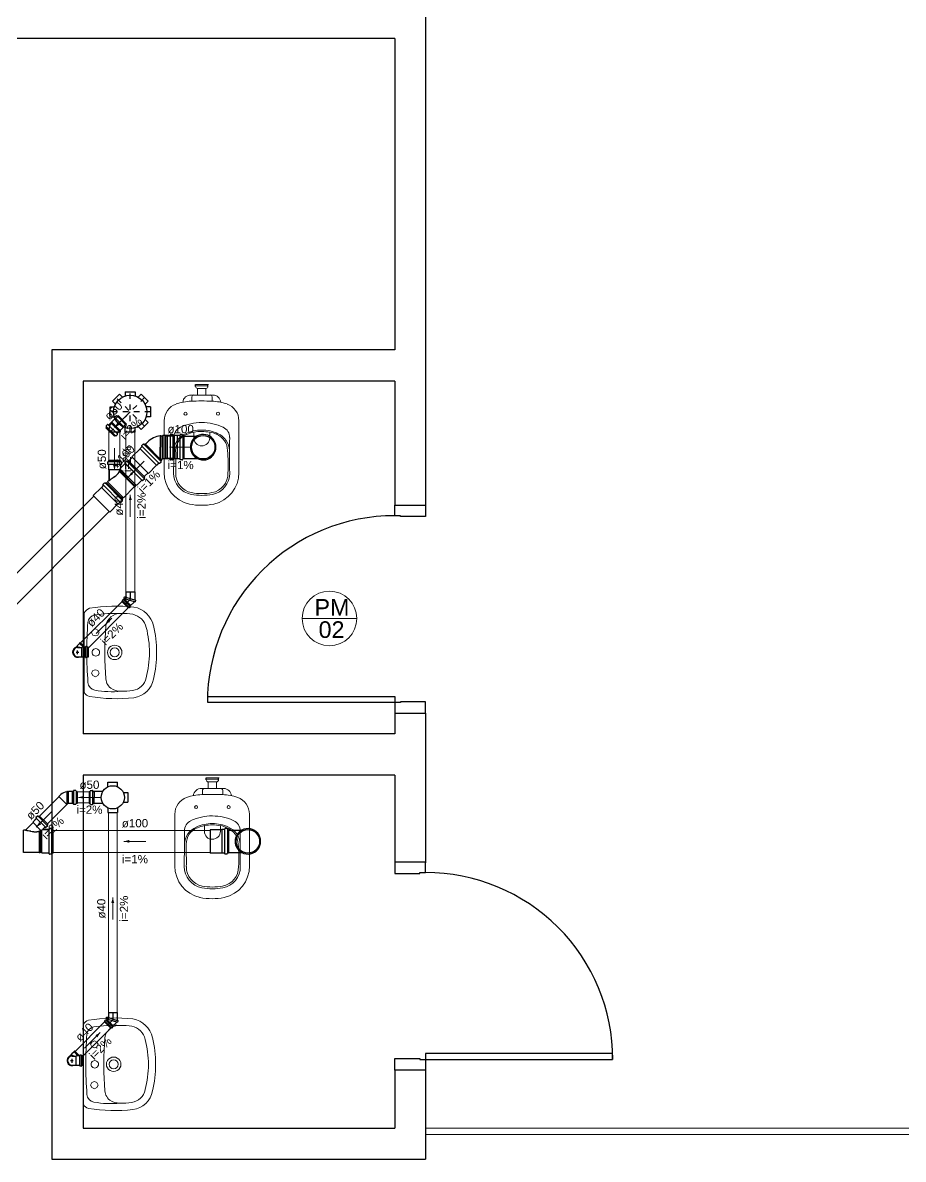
# Model space of a CAD drawing. Header units: millimetres. Extents: x 270 to 744, y -31 to 127.
# Drawn here: x 329.81 to 345.78, y -9.88 to 10.74 of the extents above; entities that cross this region are included whole.
import ezdxf

# ---------------------------------------------------------------- set-up
doc = ezdxf.new("R2010")
doc.units = ezdxf.units.MM
doc.header["$LTSCALE"] = 0.01
doc.header["$MEASUREMENT"] = 0
doc.linetypes.add('DASHDOT', pattern=[25.4, 12.7, -6.35, 0, -6.35])
for name, color, linetype, lineweight in [('at_Entity', 7, 'Continuous', 9), ('TQ-Condutos', 3, 'Continuous', 5), ('TQ-Sentido conduto', 9, 'Continuous', 5), ('TQ-Textos conduto', 7, 'Continuous', 5)]:
    doc.layers.add(name, color=color, linetype=linetype, lineweight=lineweight)
for name, color, linetype in [('Layout_Equipamentos', 7, 'Continuous'), ('PAREDES', 8, 'Continuous'), ('PORTAS', 8, 'Continuous'), ('Simbolos', 5, 'Continuous'), ('Simbolos_int', 2, 'Continuous'), ('TEXTO01', 7, 'Continuous')]:
    doc.layers.add(name, color=color, linetype=linetype)
doc.styles.add('Arial', font='arial.ttf')
doc.styles.add('SansSerif', font='sanss___.ttf')

msp = doc.modelspace()

# ---------------------------------------------------------------- hatches: boundary and pattern name
at = {"layer": 'TQ-Sentido conduto', "linetype": 'Continuous'}
for points in [[(331.472, 3.395), (331.559, 3.445), (331.522, 3.482)], [(332.471, 3.039), (332.568, 3.013), (332.568, 3.065)], [(331.47, 2.62), (331.496, 2.717), (331.445, 2.717)], [(331.725, 2.502), (331.811, 2.552), (331.775, 2.588)], [(331.757, 2.177), (331.731, 2.081), (331.783, 2.081)], [(331.421, -0.062), (331.334, -0.112), (331.371, -0.148)], [(330.816, -3.316), (330.912, -3.342), (330.912, -3.29)], [(330.051, -3.857), (330.138, -3.807), (330.101, -3.77)], [(331.642, -4.115), (331.739, -4.14), (331.739, -4.089)], [(331.439, -5.136), (331.413, -5.232), (331.465, -5.232)], [(331.212, -7.583), (331.125, -7.633), (331.162, -7.669)]]:
    msp.add_hatch(color=256, dxfattribs=at).paths.add_polyline_path(points)

# ---------------------------------------------------------------- linework, layer by layer
at = {"layer": 'at_Entity'}
for p, q in [((332.938, 4.178), (333.178, 4.178)), ((332.942, 4.154), (333.166, 4.154)), ((333.257, 3.986), (332.859, 3.986)), ((332.875, 3.875), (332.875, 3.951)), ((332.978, 3.986), (332.978, 4.106)), ((332.978, 4.106), (333.13, 4.106)), ((333.13, 3.986), (333.13, 4.106)), ((333.241, 3.951), (333.241, 3.874)), ((332.372, 2.579), (332.372, 3.52)), ((333.728, 3.52), (333.728, 2.579)), ((332.912, 3.207), (332.912, 3.311)), ((333.2, 3.31), (333.2, 3.207)), ((330.919, 0.029), (330.919, -0.689)), ((331.055, -0.322), (331.079, -0.282)), ((331.079, -0.37), (331.055, -0.322)), ((331.079, -0.282), (331.127, -0.259)), ((331.127, -0.386), (331.079, -0.37)), ((331.127, -0.259), (331.167, -0.282)), ((331.167, -0.37), (331.127, -0.386)), ((331.167, -0.282), (331.19, -0.322)), ((331.19, -0.322), (331.167, -0.37)), ((330.919, -0.45), (330.919, -1.16)), ((330.919, -0.689), (330.919, -1.415)), ((331.055, -1.064), (331.079, -1.016)), ((331.079, -1.016), (331.127, -1)), ((331.127, -1), (331.167, -1.016)), ((331.167, -1.016), (331.19, -1.064)), ((331.079, -1.104), (331.055, -1.064)), ((331.127, -1.128), (331.079, -1.104)), ((331.167, -1.104), (331.127, -1.128)), ((331.19, -1.064), (331.167, -1.104)), ((333.131, -2.963), (333.37, -2.963)), ((333.135, -2.987), (333.358, -2.987)), ((333.171, -3.154), (333.171, -3.035)), ((333.171, -3.035), (333.322, -3.035)), ((333.322, -3.154), (333.322, -3.035)), ((333.45, -3.154), (333.051, -3.154)), ((333.067, -3.266), (333.067, -3.19)), ((333.434, -3.19), (333.434, -3.267)), ((332.565, -4.562), (332.565, -3.621)), ((333.92, -3.621), (333.92, -4.562)), ((333.105, -3.933), (333.105, -3.83)), ((333.392, -3.83), (333.392, -3.933)), ((330.901, -7.447), (330.901, -8.165)), ((331.037, -7.798), (331.061, -7.758)), ((331.061, -7.846), (331.037, -7.798)), ((331.061, -7.758), (331.108, -7.734)), ((331.108, -7.734), (331.148, -7.758)), ((331.148, -7.758), (331.172, -7.798)), ((331.172, -7.798), (331.148, -7.846)), ((330.901, -7.926), (330.901, -8.635)), ((331.108, -7.862), (331.061, -7.846)), ((331.148, -7.846), (331.108, -7.862)), ((330.901, -8.165), (330.901, -8.891)), ((331.037, -8.54), (331.061, -8.492)), ((331.061, -8.58), (331.037, -8.54)), ((331.061, -8.492), (331.108, -8.476)), ((331.108, -8.604), (331.061, -8.58)), ((331.108, -8.476), (331.148, -8.492)), ((331.148, -8.58), (331.108, -8.604)), ((331.148, -8.492), (331.172, -8.54)), ((331.172, -8.54), (331.148, -8.58)), ((337.114, -9.318), (348.892, -9.318)), ((348.892, -9.438), (337.114, -9.438)), ((334.29, -9.885), (333.158, -9.885))]:
    msp.add_line(p, q, dxfattribs=at)
at = {"layer": 'at_Entity', "color": 7}
msp.add_line((332.353, -9.318), (332.233, -9.318), dxfattribs=at)
at = {"layer": 'at_Entity'}
for centre, radius, start, end in [((332.978, 4.142), 0.0359, 180, 270), ((333.13, 4.142), 0.0359, 270, 0), ((332.855, 3.839), 0.147, 88.4183, 173.4493), ((332.911, 3.951), 0.0359, 90, 180), ((333.206, 3.951), 0.0359, 0, 90), ((333.254, 3.84), 0.146, 5.5755, 88.6298), ((332.692, 3.521), 0.319, 109.0789, 180.1997), ((332.895, 2.938), 0.937, 92.0489, 109.145), ((333.049, -1.382), 5.26, 87.9511, 92.0489), ((333.206, 2.941), 0.934, 70.8427, 88.1091), ((333.408, 3.521), 0.319, 359.8003, 70.9211), ((332.759, 3.647), 0.0279, 90, 180), ((332.759, 3.647), 0.0279, 180, 270), ((332.759, 3.647), 0.0279, 0, 90), ((332.759, 3.647), 0.0279, 270, 0), ((333.349, 3.647), 0.0279, 90, 180), ((333.349, 3.647), 0.0279, 180, 270), ((333.349, 3.647), 0.0279, 0, 90), ((333.349, 3.647), 0.0279, 270, 0), ((332.751, 3.217), 0.203, 114.961, 180.9064), ((333.054, 2.566), 0.921, 90, 114.9606), ((333.04, 2.716), 0.633, 88.7182, 116.1404), ((333.015, 2.734), 0.586, 100.3133, 113.389), ((333.054, 2.571), 0.754, 90, 101.0171), ((333.054, 2.566), 0.921, 65.0391, 90.0003), ((333.068, 2.716), 0.633, 63.8614, 91.28), ((333.054, 2.571), 0.753, 78.9807, 90.0022), ((333.137, 2.918), 0.398, 63.0017, 81.1951), ((333.357, 3.217), 0.203, 359.0936, 65.039), ((299.222, 3.109), 33.325, 359.0717, 0.1879), ((332.904, 2.956), 0.358, 113.5727, 176.7329), ((332.895, 2.978), 0.315, 110.863, 180.2362), ((333.047, 3.198), 0.134, 176.0445, 272.3446), ((333.052, 3.211), 0.148, 270.0027, 0), ((333.206, 2.978), 0.315, 359.7638, 69.1369), ((333.208, 2.961), 0.351, 2.4426, 66.7336), ((368.03, 2.89), 34.471, 179.4622, 180.5333), ((311.256, 2.676), 21.326, 359.7103, 0.8057), ((331.079, 2.725), 2.454, 356.3513, 5.878), ((332.958, 2.579), 0.586, 180.0055, 257.2943), ((332.94, 2.572), 0.397, 180.4233, 258.8896), ((332.932, 2.559), 0.351, 178.5002, 259.6559), ((333.174, 2.563), 0.355, 280.5689, 0.9284), ((333.174, 2.563), 0.387, 280.5688, 0.9284), ((333.142, 2.579), 0.586, 282.7128, 359.9983), ((333.054, 3.206), 1.041, 259.4366, 269.9996), ((333.053, 3.198), 1.001, 259.4366, 270.0028), ((333.05, 3.253), 1.056, 270.136, 280.2849), ((333.054, 3.205), 1.04, 270, 280.577), ((333.05, 3.085), 1.101, 258.435, 281.5683), ((331.087, -0.069), 0.197, 110.5417, 148.93), ((331.497, -2.685), 2.841, 83.4134, 99.6929), ((331.483, -2.291), 2.313, 87.3231, 99.2415), ((331.575, -0.25), 0.27, 86.6025, 129.5997), ((331.628, -1.152), 1.172, 81.3221, 91.8265), ((331.734, -0.305), 0.319, 12.9461, 77.2809), ((331.745, -0.299), 0.443, 12.514, 79.9443), ((337.433, -0.661), 6.466, 175.3753, 180.2103), ((331.133, -0.151), 0.145, 98.7558, 175.6127), ((331.565, -0.234), 0.251, 130.3438, 179.4487), ((330.449, -0.644), 1.785, 358.698, 14.4219), ((336.852, -0.697), 5.558, 175.1896, 179.9391), ((329.935, -0.741), 2.173, 1.3524, 13.5038), ((331.131, -0.685), 0.0678, 60.0128, 119.9872), ((331.474, -0.685), 0.132, 119.9968, 179.9993), ((331.474, -0.685), 0.0837, 90, 180), ((331.474, -0.685), 0.132, 60.0032, 119.9968), ((331.474, -0.685), 0.0837, 0, 90), ((331.474, -0.685), 0.132, 0, 59.9929), ((338.049, -0.685), 7.081, 180, 184.4144), ((331.131, -0.685), 0.0678, 120.0191, 180.0367), ((331.131, -0.685), 0.0677, 180, 240.0398), ((331.131, -0.685), 0.0678, 240.0128, 299.9872), ((331.131, -0.685), 0.0677, 0, 60.0398), ((331.131, -0.685), 0.0678, 300.0191, 0.0367), ((336.392, -0.685), 5.098, 180.0208, 185.0951), ((331.474, -0.685), 0.132, 180, 239.9929), ((331.474, -0.685), 0.0837, 180.0097, 270), ((331.474, -0.685), 0.132, 240.0032, 299.9968), ((331.474, -0.685), 0.0837, 270, 0), ((331.474, -0.685), 0.132, 299.9968, 359.9993), ((329.95, -0.639), 2.157, 346.4579, 358.6966), ((330.446, -0.727), 1.787, 345.6368, 1.3415), ((331.14, -1.222), 0.151, 183.114, 260.3928), ((331.552, -1.151), 0.238, 176.7732, 230.7547), ((331.756, -1.086), 0.295, 278.4194, 348.3837), ((331.767, -1.094), 0.417, 277.7196, 349.5925), ((331.047, -1.343), 0.145, 207.8673, 258.5693), ((331.416, 0.299), 1.698, 259.782, 275.7972), ((331.572, -1.095), 0.294, 234.6525, 272.8394), ((331.629, -0.188), 1.202, 267.9946, 278.1696), ((331.498, 1.312), 2.838, 260.2791, 276.5765), ((333.171, -2.999), 0.0359, 180, 270), ((333.322, -2.999), 0.0359, 270, 0), ((333.087, -4.203), 0.937, 92.0489, 109.145), ((333.047, -3.301), 0.147, 88.4183, 173.4493), ((333.241, -8.523), 5.26, 87.9511, 92.0489), ((333.103, -3.19), 0.0359, 90, 180), ((333.398, -3.19), 0.0359, 0, 90), ((333.399, -4.2), 0.934, 70.8427, 88.1091), ((333.446, -3.3), 0.146, 5.5755, 88.6298), ((332.884, -3.62), 0.319, 109.0789, 180.1997), ((332.951, -3.493), 0.0279, 90, 180), ((332.951, -3.493), 0.0279, 180, 270), ((332.951, -3.493), 0.0279, 0, 90), ((332.951, -3.493), 0.0279, 270, 0), ((333.541, -3.493), 0.0279, 90, 180), ((333.541, -3.493), 0.0279, 180, 270), ((333.541, -3.493), 0.0279, 0, 90), ((333.541, -3.493), 0.0279, 270, 0), ((333.601, -3.62), 0.319, 359.8003, 70.9211), ((333.246, -4.574), 0.921, 90, 114.9606), ((333.247, -4.575), 0.921, 65.0391, 90.0003), ((333.097, -4.185), 0.358, 113.5727, 176.7329), ((332.943, -3.924), 0.203, 114.961, 180.9064), ((333.087, -4.163), 0.315, 110.863, 180.2362), ((333.232, -4.425), 0.633, 88.7182, 116.1404), ((333.207, -4.406), 0.586, 100.3133, 113.389), ((333.246, -4.57), 0.754, 90, 101.0171), ((333.26, -4.425), 0.633, 63.8614, 91.28), ((333.246, -4.57), 0.753, 78.9807, 90.0022), ((333.33, -4.223), 0.398, 63.0017, 81.1951), ((333.398, -4.163), 0.315, 359.7638, 69.1369), ((333.401, -4.179), 0.351, 2.4426, 66.7336), ((333.549, -3.924), 0.203, 359.0936, 65.039), ((299.414, -4.031), 33.325, 359.0717, 0.1879), ((333.239, -3.943), 0.134, 176.0445, 272.3446), ((333.244, -3.929), 0.148, 270.0027, 0), ((368.223, -4.251), 34.471, 179.4622, 180.5333), ((311.448, -4.464), 21.326, 359.7103, 0.8057), ((331.272, -4.416), 2.454, 356.3513, 5.878), ((333.151, -4.562), 0.586, 180.0055, 257.2943), ((333.132, -4.568), 0.397, 180.4233, 258.8896), ((333.125, -4.581), 0.351, 178.5002, 259.6559), ((333.366, -4.578), 0.355, 280.5689, 0.9284), ((333.366, -4.578), 0.387, 280.5688, 0.9284), ((333.334, -4.562), 0.586, 282.7128, 359.9983), ((333.245, -3.943), 1.001, 259.4366, 270.0028), ((333.243, -3.888), 1.056, 270.136, 280.2849), ((333.242, -4.055), 1.101, 258.435, 281.5683), ((333.247, -3.935), 1.041, 259.4366, 269.9996), ((333.246, -3.936), 1.04, 270, 280.577), ((331.069, -7.544), 0.197, 110.5417, 148.93), ((331.479, -10.161), 2.841, 83.4134, 99.6929), ((331.727, -7.774), 0.443, 12.514, 79.9443), ((337.415, -8.137), 6.466, 175.3753, 180.2103), ((331.115, -7.627), 0.145, 98.7558, 175.6127), ((331.464, -9.766), 2.313, 87.3231, 99.2415), ((331.547, -7.709), 0.251, 130.3438, 179.4487), ((331.556, -7.726), 0.27, 86.6025, 129.5997), ((331.61, -8.628), 1.172, 81.3221, 91.8265), ((331.716, -7.78), 0.319, 12.9461, 77.2809), ((336.834, -8.173), 5.558, 175.1896, 179.9391), ((329.916, -8.217), 2.173, 1.3524, 13.5038), ((330.43, -8.12), 1.785, 358.698, 14.4219), ((331.455, -8.161), 0.132, 60.0032, 119.9968), ((338.031, -8.161), 7.081, 180, 184.4144), ((331.112, -8.161), 0.0678, 120.0191, 180.0367), ((331.112, -8.161), 0.0677, 180, 240.0398), ((331.112, -8.161), 0.0678, 60.0128, 119.9872), ((331.112, -8.161), 0.0678, 240.0128, 299.9872), ((331.113, -8.161), 0.0677, 0, 60.0398), ((331.112, -8.161), 0.0678, 300.0191, 0.0367), ((336.374, -8.161), 5.098, 180.0208, 185.0951), ((331.455, -8.161), 0.132, 119.9968, 179.9993), ((331.455, -8.161), 0.132, 180, 239.9929), ((331.455, -8.161), 0.0837, 90, 180), ((331.455, -8.161), 0.0837, 180.0097, 270), ((331.455, -8.161), 0.0837, 0, 90), ((331.455, -8.161), 0.0837, 270, 0), ((331.455, -8.161), 0.132, 0, 59.9929), ((331.455, -8.161), 0.132, 299.9968, 359.9993), ((329.932, -8.115), 2.157, 346.4579, 358.6966), ((330.428, -8.202), 1.787, 345.6368, 1.3415), ((331.455, -8.161), 0.132, 240.0032, 299.9968), ((331.534, -8.627), 0.238, 176.7732, 230.7547), ((331.738, -8.562), 0.295, 278.4194, 348.3837), ((331.749, -8.57), 0.417, 277.7196, 349.5925), ((331.122, -8.698), 0.151, 183.114, 260.3928), ((331.398, -7.176), 1.698, 259.782, 275.7972), ((331.554, -8.571), 0.294, 234.6525, 272.8394), ((331.61, -7.664), 1.202, 267.9946, 278.1696), ((331.029, -8.819), 0.145, 207.8673, 258.5693), ((331.48, -6.164), 2.838, 260.2791, 276.5765)]:
    msp.add_arc(centre, radius, start, end, dxfattribs=at)
at = {"layer": 'Layout_Equipamentos'}
for p, q in [((332.942, 4.142), (332.942, 4.178)), ((333.166, 4.142), (333.166, 4.178)), ((333.135, -2.999), (333.135, -2.963)), ((333.358, -2.999), (333.358, -2.963))]:
    msp.add_line(p, q, dxfattribs=at)
at = {"layer": 'PAREDES'}
for p, q in [((337.114, 24.774), (337.114, 1.986)), ((336.555, 10.459), (287.948, 10.459)), ((336.555, 10.459), (336.555, 8.577)), ((336.555, 10.459), (336.555, 8.577)), ((336.555, 10.459), (336.555, 4.805)), ((336.555, 8.577), (336.555, 4.805)), ((336.555, 8.577), (336.555, 4.805)), ((330.335, 4.805), (330.335, -9.885)), ((330.335, 4.805), (330.335, -9.885)), ((336.555, 4.805), (330.335, 4.805)), ((330.335, 4.805), (330.335, -9.885)), ((336.555, 4.239), (330.901, 4.239)), ((330.901, 4.239), (330.901, -2.165)), ((336.555, 4.239), (336.555, 1.986)), ((336.555, -1.788), (336.555, -2.165)), ((337.114, -1.788), (337.114, -4.502)), ((336.555, -2.165), (330.901, -2.165)), ((336.555, -2.915), (330.901, -2.915)), ((330.901, -2.915), (330.901, -9.318)), ((336.555, -2.915), (336.555, -4.502)), ((336.555, -8.266), (336.555, -9.318)), ((337.114, -8.266), (337.114, -9.885)), ((330.901, -9.318), (336.555, -9.318)), ((337.114, -9.438), (337.114, -9.885)), ((330.335, -9.885), (337.114, -9.885))]:
    msp.add_line(p, q, dxfattribs=at)
at = {"layer": 'PORTAS'}
for points in [[(336.555, 1.986), (337.114, 1.986), (337.114, 1.779), (336.659, 1.779), (336.659, 1.795), (336.555, 1.795), (336.555, 1.986)], [(336.555, -1.485), (336.555, -1.597), (333.164, -1.597), (333.164, -1.485), (336.555, -1.485)], [(336.555, -1.788), (337.114, -1.788), (337.114, -1.581), (336.659, -1.581), (336.659, -1.597), (336.555, -1.597), (336.555, -1.788)], [(337.114, -4.491), (336.555, -4.491), (336.555, -4.699), (337.01, -4.699), (337.01, -4.683), (337.114, -4.683), (337.114, -4.491)], [(337.114, -7.962), (337.114, -8.074), (340.505, -8.074), (340.505, -7.962), (337.114, -7.962)], [(337.114, -8.266), (336.555, -8.266), (336.555, -8.058), (337.01, -8.058), (337.01, -8.074), (337.114, -8.074), (337.114, -8.266)]]:
    msp.add_lwpolyline(points, dxfattribs=at)
for centre, start, end in [((336.547, -1.597), 89.8601, 179.9999), ((337.122, -8.074), 0.0001, 90.1399)]:
    msp.add_arc(centre, 3.391, start, end, dxfattribs=at)
at = {"layer": 'Simbolos'}
for p, q in [((331.435, 3.875), (331.562, 4.002)), ((331.562, 4.002), (331.617, 3.948)), ((331.667, 4.046), (331.667, 3.968)), ((331.667, 4.046), (331.847, 4.046)), ((331.847, 4.046), (331.847, 3.968)), ((331.952, 4.002), (331.897, 3.948)), ((331.952, 4.002), (332.079, 3.875)), ((331.391, 3.77), (331.469, 3.77)), ((331.391, 3.59), (331.391, 3.77)), ((331.435, 3.875), (331.49, 3.82)), ((332.079, 3.875), (332.025, 3.82)), ((332.123, 3.77), (332.045, 3.77)), ((332.123, 3.77), (332.123, 3.59)), ((331.365, 3.442), (331.481, 3.558)), ((331.391, 3.59), (331.469, 3.59)), ((331.472, 3.548), (331.424, 3.501)), ((331.485, 3.563), (331.472, 3.55)), ((331.472, 3.55), (331.472, 3.548)), ((331.504, 3.607), (331.479, 3.582)), ((331.479, 3.576), (331.485, 3.568)), ((331.508, 3.607), (331.519, 3.601)), ((331.536, 3.614), (331.524, 3.602)), ((331.536, 3.614), (331.691, 3.459)), ((332.079, 3.485), (332.025, 3.54)), ((332.123, 3.59), (332.045, 3.59)), ((331.313, 3.391), (331.326, 3.403)), ((331.468, 3.236), (331.313, 3.391)), ((331.32, 3.419), (331.326, 3.408)), ((331.321, 3.424), (331.346, 3.449)), ((331.351, 3.449), (331.359, 3.442)), ((331.369, 3.361), (331.369, 3.311)), ((331.412, 3.487), (331.404, 3.479)), ((331.408, 3.474), (331.404, 3.479)), ((331.417, 3.483), (331.412, 3.487)), ((331.424, 3.491), (331.417, 3.483)), ((331.424, 3.501), (331.424, 3.491)), ((331.519, 3.288), (331.635, 3.404)), ((331.572, 3.343), (331.572, 3.311)), ((331.578, 3.347), (331.576, 3.347)), ((331.625, 3.395), (331.578, 3.347)), ((331.627, 3.395), (331.625, 3.395)), ((331.64, 3.408), (331.627, 3.395)), ((331.653, 3.402), (331.645, 3.408)), ((331.684, 3.427), (331.659, 3.402)), ((331.667, 3.314), (331.667, 3.392)), ((331.847, 3.314), (331.667, 3.314)), ((331.684, 3.431), (331.678, 3.442)), ((331.691, 3.459), (331.679, 3.447)), ((331.847, 3.314), (331.847, 3.392)), ((331.952, 3.358), (331.897, 3.413)), ((332.079, 3.485), (331.952, 3.358)), ((331.468, 3.236), (331.48, 3.249)), ((331.496, 3.243), (331.485, 3.249)), ((331.501, 3.244), (331.526, 3.269)), ((331.526, 3.274), (331.519, 3.282)), ((332.023, 3.101), (332.01, 3.088)), ((332.023, 3.101), (332.324, 2.8)), ((332.067, 3.131), (332.03, 3.094)), ((332.301, 3.242), (332.302, 3.248)), ((332.314, 3.248), (332.302, 3.248)), ((332.314, 3.242), (332.314, 3.248)), ((332.339, 3.242), (332.314, 3.242)), ((332.314, 3.242), (332.314, 3.039)), ((332.348, 3.251), (332.339, 3.242)), ((332.427, 3.251), (332.348, 3.251)), ((332.605, 3.251), (332.396, 3.251)), ((332.428, 3.252), (332.427, 3.251)), ((332.476, 3.252), (332.428, 3.252)), ((332.481, 3.266), (332.48, 3.256)), ((332.523, 3.27), (332.485, 3.27)), ((332.527, 3.267), (332.53, 3.255)), ((332.551, 3.252), (332.534, 3.252)), ((332.551, 3.252), (332.551, 2.826)), ((332.606, 3.252), (332.605, 3.251)), ((332.654, 3.252), (332.606, 3.252)), ((332.659, 3.266), (332.658, 3.256)), ((332.701, 3.27), (332.663, 3.27)), ((332.705, 3.267), (332.708, 3.255)), ((332.73, 3.252), (332.712, 3.252)), ((332.73, 3.252), (332.73, 2.826)), ((332.73, 3.242), (332.971, 3.242)), ((331.935, 3.012), (331.787, 2.864)), ((331.969, 3.047), (331.935, 3.013)), ((331.935, 3.013), (331.935, 3.012)), ((331.99, 3.093), (331.963, 3.066)), ((331.963, 3.061), (331.97, 3.053)), ((331.995, 3.094), (332.005, 3.088)), ((331.343, 2.767), (331.343, 2.732)), ((331.345, 2.767), (331.345, 2.732)), ((331.346, 2.771), (331.358, 2.774)), ((331.347, 2.728), (331.357, 2.727)), ((331.348, 2.771), (331.36, 2.774)), ((331.348, 2.728), (331.359, 2.727)), ((331.58, 2.795), (331.361, 2.795)), ((331.361, 2.795), (331.361, 2.778)), ((331.361, 2.723), (331.361, 2.637)), ((331.581, 2.795), (331.363, 2.795)), ((331.363, 2.795), (331.363, 2.778)), ((331.363, 2.723), (331.363, 2.637)), ((331.58, 2.795), (331.58, 2.778)), ((331.58, 2.723), (331.58, 2.668)), ((331.581, 2.795), (331.581, 2.778)), ((331.581, 2.723), (331.581, 2.668)), ((331.595, 2.771), (331.583, 2.774)), ((331.596, 2.771), (331.584, 2.774)), ((331.594, 2.728), (331.584, 2.727)), ((331.595, 2.728), (331.585, 2.727)), ((331.664, 2.742), (331.587, 2.665)), ((331.665, 2.742), (331.588, 2.665)), ((331.598, 2.767), (331.598, 2.732)), ((331.599, 2.767), (331.599, 2.732)), ((331.685, 2.788), (331.658, 2.761)), ((331.658, 2.755), (331.664, 2.747)), ((331.686, 2.788), (331.659, 2.761)), ((331.659, 2.755), (331.666, 2.747)), ((331.689, 2.788), (331.7, 2.782)), ((331.691, 2.788), (331.701, 2.782)), ((331.717, 2.795), (331.705, 2.783)), ((331.719, 2.795), (331.706, 2.783)), ((332.019, 2.494), (331.717, 2.795)), ((332.02, 2.494), (331.719, 2.795)), ((332.235, 2.712), (332.087, 2.564)), ((332.236, 2.712), (332.235, 2.712)), ((332.271, 2.746), (332.236, 2.712)), ((332.284, 2.74), (332.276, 2.746)), ((332.316, 2.767), (332.289, 2.74)), ((332.324, 2.8), (332.311, 2.787)), ((332.317, 2.772), (332.311, 2.782)), ((332.338, 2.828), (332.317, 2.806)), ((332.348, 2.827), (332.347, 2.828)), ((332.427, 2.827), (332.348, 2.827)), ((332.605, 2.827), (332.396, 2.827)), ((332.428, 2.826), (332.427, 2.827)), ((332.476, 2.826), (332.428, 2.826)), ((332.481, 2.812), (332.48, 2.822)), ((332.523, 2.808), (332.485, 2.808)), ((332.527, 2.811), (332.53, 2.823)), ((332.551, 2.826), (332.534, 2.826)), ((332.606, 2.826), (332.605, 2.827)), ((332.654, 2.826), (332.606, 2.826)), ((332.659, 2.812), (332.658, 2.822)), ((332.701, 2.808), (332.663, 2.808)), ((332.705, 2.811), (332.708, 2.823)), ((332.73, 2.826), (332.712, 2.826)), ((332.73, 2.836), (332.971, 2.836)), ((331.361, 2.637), (331.369, 2.629)), ((331.363, 2.637), (331.371, 2.629)), ((331.369, 2.629), (331.369, 2.433)), ((331.371, 2.629), (331.371, 2.433)), ((332.011, 2.466), (332.005, 2.477)), ((332.019, 2.494), (332.006, 2.482)), ((332.02, 2.494), (332.007, 2.482)), ((332.013, 2.466), (332.007, 2.477)), ((331.232, 2.309), (331.084, 2.161)), ((331.267, 2.345), (331.232, 2.31)), ((331.232, 2.31), (331.232, 2.309)), ((331.287, 2.39), (331.26, 2.363)), ((331.26, 2.358), (331.267, 2.35)), ((331.292, 2.391), (331.302, 2.385)), ((331.32, 2.398), (331.307, 2.385)), ((331.32, 2.398), (331.621, 2.097)), ((331.369, 2.433), (331.344, 2.408)), ((331.631, 2.121), (331.344, 2.408)), ((331.371, 2.433), (331.345, 2.408)), ((331.633, 2.121), (331.345, 2.408)), ((331.835, 2.324), (331.631, 2.121)), ((331.836, 2.324), (331.633, 2.121)), ((331.835, 2.324), (331.839, 2.32)), ((331.836, 2.324), (331.841, 2.32)), ((331.848, 2.329), (331.839, 2.32)), ((331.849, 2.329), (331.841, 2.32)), ((331.861, 2.351), (331.844, 2.333)), ((331.844, 2.333), (331.848, 2.329)), ((331.863, 2.351), (331.845, 2.333)), ((331.845, 2.333), (331.849, 2.329)), ((331.875, 2.351), (331.861, 2.351)), ((331.877, 2.351), (331.863, 2.351)), ((331.965, 2.441), (331.875, 2.351)), ((331.967, 2.441), (331.877, 2.351)), ((331.979, 2.434), (331.971, 2.441)), ((331.98, 2.434), (331.972, 2.441)), ((332.011, 2.461), (331.984, 2.435)), ((332.012, 2.461), (331.985, 2.435)), ((331.613, 2.064), (331.587, 2.037)), ((331.614, 2.069), (331.608, 2.079)), ((331.621, 2.097), (331.609, 2.084)), ((331.532, 2.009), (331.384, 1.861)), ((331.534, 2.009), (331.532, 2.009)), ((331.568, 2.043), (331.534, 2.009)), ((331.581, 2.037), (331.573, 2.044)), ((331.618, 0.25), (331.606, 0.238)), ((331.721, 0.124), (331.606, 0.238)), ((331.626, 0.276), (331.609, 0.259)), ((331.609, 0.259), (331.741, 0.126)), ((331.758, 0.143), (331.626, 0.276)), ((331.649, 0.281), (331.635, 0.267)), ((331.641, 0.297), (331.651, 0.326)), ((331.668, 0.289), (331.641, 0.297)), ((331.646, 0.278), (331.76, 0.163)), ((331.649, 0.281), (331.764, 0.167)), ((331.677, 0.318), (331.651, 0.326)), ((331.668, 0.289), (331.843, 0.231)), ((331.677, 0.412), (331.837, 0.412)), ((331.677, 0.412), (331.677, 0.318)), ((331.677, 0.318), (331.852, 0.26)), ((331.832, 0.235), (331.749, 0.152)), ((331.837, 0.412), (331.837, 0.265)), ((331.852, 0.26), (331.843, 0.231)), ((331.732, 0.135), (331.721, 0.124)), ((331.741, 0.126), (331.758, 0.143)), ((330.771, -0.595), (330.794, -0.572)), ((330.836, -0.523), (330.794, -0.565)), ((330.794, -0.565), (330.794, -0.572)), ((330.802, -0.598), (330.841, -0.598)), ((330.848, -0.506), (330.836, -0.517)), ((330.836, -0.517), (330.836, -0.523)), ((330.841, -0.598), (330.878, -0.598)), ((330.848, -0.506), (330.934, -0.593)), ((330.884, -0.593), (330.878, -0.598)), ((330.941, -0.593), (330.884, -0.593)), ((330.945, -0.584), (330.944, -0.589)), ((330.968, -0.58), (330.949, -0.58)), ((330.972, -0.583), (330.974, -0.59)), ((330.99, -0.592), (330.977, -0.593)), ((330.99, -0.592), (330.99, -0.769)), ((330.802, -0.763), (330.841, -0.763)), ((330.841, -0.763), (330.878, -0.763)), ((330.884, -0.769), (330.878, -0.763)), ((330.941, -0.769), (330.884, -0.769)), ((330.945, -0.777), (330.944, -0.773)), ((330.968, -0.781), (330.949, -0.781)), ((330.972, -0.778), (330.974, -0.772)), ((330.99, -0.769), (330.977, -0.769)), ((331.352, -3.041), (331.526, -3.041)), ((331.352, -3.12), (331.352, -3.041)), ((331.526, -3.12), (331.526, -3.041)), ((330.497, -3.267), (330.462, -3.303)), ((330.617, -3.209), (330.605, -3.209)), ((330.605, -3.215), (330.605, -3.209)), ((330.618, -3.215), (330.617, -3.209)), ((330.628, -3.215), (330.618, -3.215)), ((330.635, -3.207), (330.628, -3.215)), ((330.703, -3.207), (330.635, -3.207)), ((330.722, -3.207), (330.703, -3.207)), ((330.703, -3.207), (330.703, -3.207)), ((330.727, -3.192), (330.726, -3.203)), ((330.766, -3.189), (330.731, -3.189)), ((330.77, -3.192), (330.773, -3.204)), ((330.794, -3.207), (330.777, -3.207)), ((330.794, -3.207), (330.794, -3.425)), ((331.008, -3.207), (331.008, -3.425)), ((331.008, -3.207), (331.025, -3.207)), ((331.032, -3.192), (331.029, -3.204)), ((331.036, -3.189), (331.071, -3.189)), ((331.075, -3.192), (331.076, -3.203)), ((331.08, -3.207), (331.098, -3.207)), ((331.098, -3.207), (331.099, -3.207)), ((331.258, -3.207), (331.099, -3.207)), ((331.635, -3.229), (331.714, -3.229)), ((331.714, -3.229), (331.714, -3.403)), ((330.628, -3.423), (330.605, -3.446)), ((330.635, -3.425), (330.634, -3.423)), ((330.703, -3.425), (330.635, -3.425)), ((330.722, -3.425), (330.703, -3.425)), ((330.703, -3.425), (330.703, -3.425)), ((330.727, -3.44), (330.726, -3.429)), ((330.766, -3.443), (330.731, -3.443)), ((330.77, -3.44), (330.773, -3.428)), ((330.794, -3.425), (330.777, -3.425)), ((331.008, -3.425), (331.025, -3.425)), ((331.032, -3.44), (331.029, -3.428)), ((331.036, -3.443), (331.071, -3.443)), ((331.075, -3.44), (331.076, -3.429)), ((331.08, -3.425), (331.098, -3.425)), ((331.098, -3.425), (331.099, -3.425)), ((331.258, -3.425), (331.099, -3.425)), ((331.635, -3.403), (331.714, -3.403)), ((330.052, -3.701), (329.992, -3.762)), ((330.053, -3.702), (329.993, -3.763)), ((330.071, -3.657), (330.046, -3.682)), ((330.046, -3.687), (330.053, -3.695)), ((330.072, -3.658), (330.047, -3.683)), ((330.047, -3.688), (330.054, -3.696)), ((330.076, -3.656), (330.086, -3.663)), ((330.077, -3.657), (330.087, -3.664)), ((330.104, -3.65), (330.091, -3.662)), ((330.105, -3.651), (330.092, -3.663)), ((330.258, -3.804), (330.104, -3.65)), ((330.259, -3.805), (330.105, -3.651)), ((331.352, -3.512), (331.352, -3.591)), ((331.352, -3.591), (331.526, -3.591)), ((331.526, -3.512), (331.526, -3.591)), ((329.853, -3.911), (329.817, -3.911)), ((329.817, -4.318), (329.817, -3.911)), ((329.854, -3.912), (329.818, -3.912)), ((329.818, -4.319), (329.818, -3.912)), ((329.992, -3.773), (329.853, -3.911)), ((329.993, -3.774), (329.854, -3.912)), ((329.992, -3.762), (329.992, -3.773)), ((329.993, -3.763), (329.993, -3.774)), ((330.207, -3.855), (330.168, -3.895)), ((330.208, -3.856), (330.169, -3.896)), ((330.28, -3.902), (330.171, -3.902)), ((330.281, -3.903), (330.172, -3.903)), ((330.221, -3.862), (330.213, -3.855)), ((330.222, -3.863), (330.214, -3.856)), ((330.251, -3.837), (330.226, -3.862)), ((330.252, -3.838), (330.227, -3.863)), ((330.251, -3.832), (330.245, -3.822)), ((330.258, -3.804), (330.246, -3.817)), ((330.252, -3.833), (330.246, -3.823)), ((330.259, -3.805), (330.247, -3.818)), ((330.285, -3.888), (330.284, -3.898)), ((330.286, -3.889), (330.285, -3.899)), ((330.327, -3.884), (330.289, -3.884)), ((330.328, -3.885), (330.29, -3.885)), ((330.331, -3.887), (330.334, -3.899)), ((330.332, -3.888), (330.335, -3.9)), ((330.355, -3.902), (330.338, -3.902)), ((330.356, -3.903), (330.339, -3.903)), ((330.355, -4.328), (330.355, -3.902)), ((330.356, -4.329), (330.356, -3.903)), ((333.416, -3.903), (333.207, -3.903)), ((333.417, -3.902), (333.416, -3.903)), ((333.465, -3.902), (333.417, -3.902)), ((333.47, -3.888), (333.469, -3.898)), ((333.512, -3.884), (333.474, -3.884)), ((333.516, -3.887), (333.519, -3.899)), ((333.541, -3.902), (333.523, -3.902)), ((333.541, -3.902), (333.541, -4.328)), ((333.541, -3.911), (333.782, -3.911)), ((330.105, -4.318), (329.817, -4.318)), ((330.106, -4.319), (329.818, -4.319)), ((330.105, -4.318), (330.106, -4.324)), ((330.106, -4.319), (330.107, -4.325)), ((330.118, -4.324), (330.106, -4.324)), ((330.119, -4.325), (330.107, -4.325)), ((330.143, -4.318), (330.118, -4.318)), ((330.118, -4.318), (330.118, -4.324)), ((330.144, -4.319), (330.119, -4.319)), ((330.119, -4.319), (330.119, -4.325)), ((330.153, -4.328), (330.143, -4.318)), ((330.154, -4.329), (330.144, -4.319)), ((330.28, -4.328), (330.153, -4.328)), ((330.281, -4.329), (330.154, -4.329)), ((330.285, -4.341), (330.284, -4.331)), ((330.331, -4.342), (330.334, -4.33)), ((330.332, -4.343), (330.335, -4.331)), ((330.355, -4.328), (330.338, -4.328)), ((330.356, -4.329), (330.339, -4.329)), ((333.416, -4.327), (333.207, -4.327)), ((333.417, -4.328), (333.416, -4.327)), ((333.465, -4.328), (333.417, -4.328)), ((333.47, -4.341), (333.469, -4.331)), ((333.516, -4.342), (333.519, -4.33)), ((333.541, -4.328), (333.523, -4.328)), ((333.541, -4.318), (333.782, -4.318)), ((330.286, -4.342), (330.285, -4.332)), ((330.327, -4.345), (330.289, -4.345)), ((330.328, -4.346), (330.29, -4.346)), ((333.512, -4.345), (333.474, -4.345)), ((331.359, -7.218), (331.519, -7.218)), ((331.359, -7.218), (331.359, -7.312)), ((331.519, -7.218), (331.519, -7.365)), ((331.3, -7.38), (331.289, -7.392)), ((331.403, -7.506), (331.289, -7.392)), ((331.308, -7.354), (331.291, -7.371)), ((331.291, -7.371), (331.423, -7.503)), ((331.44, -7.487), (331.308, -7.354)), ((331.331, -7.349), (331.317, -7.363)), ((331.324, -7.333), (331.333, -7.304)), ((331.35, -7.341), (331.324, -7.333)), ((331.328, -7.352), (331.442, -7.466)), ((331.331, -7.349), (331.446, -7.463)), ((331.359, -7.312), (331.333, -7.304)), ((331.35, -7.341), (331.525, -7.399)), ((331.359, -7.312), (331.534, -7.37)), ((331.514, -7.395), (331.431, -7.477)), ((331.534, -7.37), (331.525, -7.399)), ((331.414, -7.494), (331.403, -7.506)), ((331.423, -7.503), (331.44, -7.487)), ((330.671, -8.007), (330.693, -7.985)), ((330.736, -7.936), (330.693, -7.978)), ((330.693, -7.978), (330.693, -7.985)), ((330.701, -8.011), (330.74, -8.011)), ((330.747, -7.919), (330.736, -7.93)), ((330.736, -7.93), (330.736, -7.936)), ((330.74, -8.011), (330.777, -8.011)), ((330.747, -7.919), (330.834, -8.005)), ((330.783, -8.005), (330.777, -8.011)), ((330.84, -8.005), (330.783, -8.005)), ((330.844, -7.997), (330.844, -8.001)), ((330.867, -7.993), (330.848, -7.993)), ((330.871, -7.996), (330.873, -8.002)), ((330.889, -8.005), (330.877, -8.005)), ((330.889, -8.005), (330.889, -8.182)), ((330.701, -8.176), (330.74, -8.176)), ((330.74, -8.176), (330.777, -8.176)), ((330.783, -8.182), (330.777, -8.176)), ((330.84, -8.182), (330.783, -8.182)), ((330.844, -8.19), (330.844, -8.185)), ((330.867, -8.194), (330.848, -8.194)), ((330.871, -8.191), (330.873, -8.184)), ((330.889, -8.182), (330.877, -8.182))]:
    msp.add_line(p, q, dxfattribs=at)
for centre, radius in [((331.757, 3.68), 0.302), ((331.439, -3.316), 0.211)]:
    msp.add_circle(centre, radius, dxfattribs=at)
for centre, radius, start, end in [((331.482, 3.579), 0.004, 135, 220), ((331.482, 3.566), 0.004, 315, 40), ((331.506, 3.604), 0.004, 60, 135), ((331.521, 3.604), 0.004, 240, 315), ((331.324, 3.421), 0.004, 135, 210), ((331.323, 3.406), 0.004, 315, 30), ((331.348, 3.446), 0.004, 50, 135), ((331.362, 3.445), 0.004, 230, 315), ((331.558, 3.359), 0.189, 142.6023, 179.556), ((331.576, 3.343), 0.004, 90, 180), ((331.643, 3.405), 0.004, 50, 135), ((331.656, 3.405), 0.004, 230, 315), ((331.681, 3.444), 0.004, 135, 210), ((331.681, 3.429), 0.004, 315, 30), ((331.483, 3.246), 0.004, 60, 135), ((331.498, 3.247), 0.004, 240, 315), ((331.522, 3.285), 0.004, 135, 220), ((331.523, 3.271), 0.004, 315, 40), ((331.993, 3.09), 0.004, 60, 135), ((332.343, 2.856), 0.389, 96.0987, 135), ((332.476, 3.256), 0.004, 270, 355), ((332.485, 3.266), 0.004, 90, 175), ((332.523, 3.266), 0.004, 15, 90), ((332.534, 3.256), 0.004, 195, 270), ((332.654, 3.256), 0.004, 270, 355), ((332.663, 3.266), 0.004, 90, 175), ((332.701, 3.266), 0.004, 15, 90), ((332.712, 3.256), 0.004, 195, 270), ((333.08, 3.039), 0.231, 118.215, 241.785), ((333.08, 3.039), 0.231, 241.785, 118.215), ((331.966, 3.063), 0.004, 135, 220), ((331.967, 3.05), 0.004, 315, 40), ((332.007, 3.091), 0.004, 240, 315), ((331.347, 2.767), 0.004, 105, 180), ((331.347, 2.732), 0.004, 180, 265), ((331.349, 2.767), 0.004, 105, 180), ((331.349, 2.732), 0.004, 180, 265), ((331.357, 2.723), 0.004, 0, 85), ((331.357, 2.778), 0.004, 285, 0), ((331.358, 2.723), 0.004, 0, 85), ((331.359, 2.778), 0.004, 285, 0), ((331.584, 2.778), 0.004, 180, 255), ((331.584, 2.723), 0.004, 95, 180), ((331.585, 2.778), 0.004, 180, 255), ((331.585, 2.723), 0.004, 95, 180), ((331.594, 2.732), 0.004, 275, 0), ((331.594, 2.767), 0.004, 0, 75), ((331.595, 2.732), 0.004, 275, 0), ((331.595, 2.767), 0.004, 0, 75), ((331.661, 2.758), 0.004, 135, 220), ((331.662, 2.758), 0.004, 135, 220), ((331.661, 2.745), 0.004, 315, 40), ((331.663, 2.745), 0.004, 315, 40), ((331.687, 2.785), 0.004, 60, 135), ((331.689, 2.785), 0.004, 60, 135), ((331.702, 2.786), 0.004, 240, 315), ((331.703, 2.786), 0.004, 240, 315), ((332.273, 2.743), 0.004, 50, 135), ((332.287, 2.743), 0.004, 230, 315), ((332.314, 2.784), 0.004, 135, 210), ((332.313, 2.77), 0.004, 315, 30), ((332.343, 2.824), 0.006, 45, 135), ((332.476, 2.822), 0.004, 5, 90), ((332.485, 2.812), 0.004, 185, 270), ((332.523, 2.812), 0.004, 270, 345), ((332.534, 2.822), 0.004, 90, 165), ((332.654, 2.822), 0.004, 5, 90), ((332.663, 2.812), 0.004, 185, 270), ((332.701, 2.812), 0.004, 270, 345), ((332.712, 2.822), 0.004, 90, 165), ((331.584, 2.668), 0.004, 180, 315), ((331.585, 2.668), 0.004, 180, 315), ((332.009, 2.479), 0.004, 135, 210), ((332.01, 2.479), 0.004, 135, 210), ((331.263, 2.361), 0.004, 135, 220), ((331.264, 2.347), 0.004, 315, 40), ((331.29, 2.387), 0.004, 60, 135), ((331.304, 2.388), 0.004, 240, 315), ((331.366, 2.436), 0.004, 315, 10.7318), ((331.368, 2.436), 0.004, 315, 10.7318), ((331.968, 2.438), 0.004, 50, 135), ((331.969, 2.438), 0.004, 50, 135), ((331.981, 2.437), 0.004, 230, 315), ((331.983, 2.437), 0.004, 230, 315), ((332.008, 2.464), 0.004, 315, 30), ((332.009, 2.464), 0.004, 315, 30), ((331.611, 2.081), 0.004, 135, 210), ((331.61, 2.067), 0.004, 315, 30), ((331.571, 2.041), 0.004, 50, 135), ((331.584, 2.04), 0.004, 230, 315), ((330.802, -0.681), 0.0823, 90, 270), ((330.941, -0.588), 0.004, 270, 355), ((330.949, -0.585), 0.004, 90, 175), ((330.968, -0.585), 0.004, 15, 90), ((330.977, -0.588), 0.004, 195, 270), ((330.941, -0.773), 0.004, 5, 90), ((330.949, -0.777), 0.004, 185, 270), ((330.968, -0.777), 0.004, 270, 345), ((330.977, -0.773), 0.004, 90, 165), ((330.63, -3.402), 0.189, 97.6023, 134.556), ((330.722, -3.203), 0.004, 270, 355), ((330.731, -3.193), 0.004, 90, 175), ((330.766, -3.193), 0.004, 15, 90), ((330.777, -3.203), 0.004, 195, 270), ((331.025, -3.203), 0.004, 270, 345), ((331.036, -3.193), 0.004, 90, 165), ((331.071, -3.193), 0.004, 5, 90), ((331.08, -3.203), 0.004, 185, 270), ((331.346, -3.12), 0.006, 295.41, 0), ((331.532, -3.12), 0.006, 180, 244.5897), ((331.635, -3.223), 0.006, 205.4103, 270), ((330.631, -3.426), 0.004, 45, 135), ((330.722, -3.429), 0.004, 5, 90), ((330.731, -3.439), 0.004, 185, 270), ((330.766, -3.439), 0.004, 270, 345), ((330.777, -3.429), 0.004, 90, 165), ((331.025, -3.429), 0.004, 15, 90), ((331.036, -3.439), 0.004, 195, 270), ((331.071, -3.439), 0.004, 270, 355), ((331.08, -3.429), 0.004, 90, 175), ((331.635, -3.409), 0.006, 90, 154.59), ((330.049, -3.685), 0.004, 135, 220), ((330.05, -3.686), 0.004, 135, 220), ((330.05, -3.698), 0.004, 315, 40), ((330.051, -3.699), 0.004, 315, 40), ((330.074, -3.66), 0.004, 60, 135), ((330.075, -3.661), 0.004, 60, 135), ((330.088, -3.659), 0.004, 240, 315), ((330.089, -3.66), 0.004, 240, 315), ((331.346, -3.512), 0.006, 0, 64.59), ((331.532, -3.512), 0.006, 115.41, 180), ((329.853, -3.907), 0.004, 270, 325.7318), ((329.854, -3.908), 0.004, 270, 325.7318), ((330.171, -3.898), 0.004, 135, 270), ((330.172, -3.899), 0.004, 135, 270), ((330.21, -3.858), 0.004, 50, 135), ((330.211, -3.859), 0.004, 50, 135), ((330.223, -3.859), 0.004, 230, 315), ((330.224, -3.86), 0.004, 230, 315), ((330.249, -3.82), 0.004, 135, 210), ((330.25, -3.821), 0.004, 135, 210), ((330.248, -3.834), 0.004, 315, 30), ((330.249, -3.835), 0.004, 315, 30), ((330.28, -3.898), 0.004, 270, 355), ((330.281, -3.899), 0.004, 270, 355), ((330.289, -3.888), 0.004, 90, 175), ((330.29, -3.889), 0.004, 90, 175), ((330.327, -3.888), 0.004, 15, 90), ((330.328, -3.889), 0.004, 15, 90), ((330.338, -3.898), 0.004, 195, 270), ((330.339, -3.899), 0.004, 195, 270), ((333.465, -3.898), 0.004, 270, 355), ((333.474, -3.888), 0.004, 90, 175), ((333.512, -3.888), 0.004, 15, 90), ((333.523, -3.898), 0.004, 195, 270), ((333.891, -4.115), 0.231, 118.215, 241.785), ((333.891, -4.115), 0.231, 241.785, 118.215), ((330.28, -4.332), 0.004, 5, 90), ((330.281, -4.333), 0.004, 5, 90), ((330.338, -4.332), 0.004, 90, 165), ((330.339, -4.333), 0.004, 90, 165), ((333.465, -4.332), 0.004, 5, 90), ((333.523, -4.332), 0.004, 90, 165), ((330.289, -4.341), 0.004, 185, 270), ((330.29, -4.342), 0.004, 185, 270), ((330.327, -4.341), 0.004, 270, 345), ((330.328, -4.342), 0.004, 270, 345), ((333.474, -4.341), 0.004, 185, 270), ((333.512, -4.341), 0.004, 270, 345), ((330.701, -8.093), 0.0823, 90, 270), ((330.84, -8.001), 0.004, 270, 355), ((330.848, -7.997), 0.004, 90, 175), ((330.867, -7.997), 0.004, 15, 90), ((330.877, -8.001), 0.004, 195, 270), ((330.84, -8.186), 0.004, 5, 90), ((330.848, -8.19), 0.004, 185, 270), ((330.867, -8.19), 0.004, 270, 345), ((330.877, -8.186), 0.004, 90, 165)]:
    msp.add_arc(centre, radius, start, end, dxfattribs=at)
at = {"layer": 'Simbolos_int', "linetype": 'DASHDOT', "ltscale": 0.05}
for p, q in [((332.016, 3.939), (331.391, 3.314)), ((332.016, 3.421), (331.498, 3.939)), ((331.757, 3.314), (331.757, 4.046)), ((332.123, 3.68), (331.391, 3.68))]:
    msp.add_line(p, q, dxfattribs=at)
at = {"layer": 'Simbolos_int'}
for p, q in [((331.472, 3.55), (331.627, 3.395)), ((331.488, 3.565), (331.642, 3.411)), ((331.522, 3.599), (331.676, 3.445)), ((331.483, 3.251), (331.328, 3.406)), ((331.517, 3.285), (331.362, 3.44)), ((331.572, 3.311), (331.369, 3.311)), ((331.408, 3.474), (331.571, 3.311)), ((331.417, 3.483), (331.572, 3.329)), ((331.424, 3.491), (331.572, 3.343)), ((332.302, 3.248), (332.302, 3.039)), ((332.314, 3.248), (332.314, 3.039)), ((332.339, 3.242), (332.339, 2.828)), ((332.396, 3.251), (332.396, 2.827)), ((332.428, 3.252), (332.428, 2.826)), ((332.48, 3.252), (332.48, 2.826)), ((332.53, 3.252), (332.53, 2.826)), ((332.605, 3.251), (332.605, 2.827)), ((332.658, 3.252), (332.658, 2.826)), ((332.709, 3.252), (332.709, 2.826)), ((332.73, 3.242), (332.73, 2.836)), ((331.935, 3.012), (332.235, 2.712)), ((331.972, 3.05), (332.273, 2.749)), ((332.008, 3.086), (332.309, 2.785)), ((332.317, 2.806), (332.03, 3.094)), ((332.302, 2.822), (332.302, 3.039)), ((332.314, 2.826), (332.314, 3.039)), ((332.314, 2.815), (332.314, 3.039)), ((331.58, 2.775), (331.361, 2.775)), ((331.58, 2.727), (331.361, 2.727)), ((331.581, 2.775), (331.363, 2.775)), ((331.581, 2.727), (331.363, 2.727)), ((331.968, 2.443), (331.667, 2.745)), ((331.969, 2.443), (331.668, 2.745)), ((332.004, 2.479), (331.703, 2.781)), ((332.005, 2.479), (331.704, 2.781)), ((331.787, 2.864), (332.087, 2.564)), ((331.571, 2.629), (331.369, 2.629)), ((331.573, 2.629), (331.371, 2.629)), ((331.559, 2.6), (331.835, 2.324)), ((331.56, 2.6), (331.836, 2.324)), ((331.564, 2.613), (331.844, 2.333)), ((331.566, 2.613), (331.845, 2.333)), ((331.575, 2.638), (331.861, 2.351)), ((331.576, 2.638), (331.863, 2.351)), ((331.232, 2.309), (331.532, 2.009)), ((331.269, 2.347), (331.57, 2.046)), ((331.305, 2.383), (331.606, 2.082)), ((331.084, 2.161), (331.384, 1.861)), ((331.677, 0.309), (331.66, 0.291)), ((331.757, 0.275), (331.664, 0.181)), ((331.677, 0.318), (331.677, 0.309)), ((331.757, 0.412), (331.757, 0.275)), ((330.794, -0.572), (330.812, -0.59)), ((330.836, -0.523), (330.906, -0.593)), ((330.878, -0.763), (330.878, -0.598)), ((330.944, -0.769), (330.944, -0.593)), ((330.974, -0.769), (330.974, -0.593)), ((330.774, -0.681), (330.823, -0.681)), ((330.802, -0.719), (330.802, -0.649)), ((330.605, -3.215), (330.605, -3.446)), ((330.618, -3.215), (330.618, -3.434)), ((330.628, -3.215), (330.628, -3.423)), ((330.703, -3.207), (330.703, -3.425)), ((330.726, -3.207), (330.726, -3.425)), ((330.774, -3.207), (330.774, -3.425)), ((331.028, -3.425), (331.028, -3.207)), ((331.077, -3.425), (331.077, -3.207)), ((331.099, -3.207), (331.099, -3.316)), ((330.605, -3.446), (330.462, -3.303)), ((331.099, -3.425), (331.099, -3.316)), ((330.21, -3.853), (330.055, -3.698)), ((330.211, -3.854), (330.056, -3.699)), ((330.244, -3.819), (330.089, -3.664)), ((330.245, -3.82), (330.09, -3.665)), ((330.135, -3.916), (329.992, -3.773)), ((330.136, -3.917), (329.993, -3.774)), ((330.143, -3.912), (330.143, -4.318)), ((330.144, -3.913), (330.144, -4.319)), ((330.284, -4.328), (330.284, -3.902)), ((330.285, -4.329), (330.285, -3.903)), ((330.335, -4.328), (330.335, -3.902)), ((330.336, -4.329), (330.336, -3.903)), ((333.207, -3.903), (333.207, -4.327)), ((333.416, -3.903), (333.416, -4.327)), ((333.469, -3.902), (333.469, -4.328)), ((333.52, -3.902), (333.52, -4.328)), ((333.541, -3.911), (333.541, -4.318)), ((330.105, -3.927), (330.105, -4.318)), ((330.106, -3.928), (330.106, -4.319)), ((330.118, -3.923), (330.118, -4.318)), ((330.119, -3.924), (330.119, -4.319)), ((331.439, -7.218), (331.439, -7.355)), ((331.359, -7.321), (331.342, -7.339)), ((331.439, -7.355), (331.346, -7.449)), ((331.359, -7.312), (331.359, -7.321)), ((330.693, -7.985), (330.711, -8.003)), ((330.736, -7.936), (330.805, -8.005)), ((330.777, -8.176), (330.777, -8.011)), ((330.844, -8.182), (330.844, -8.005)), ((330.874, -8.182), (330.874, -8.005)), ((330.673, -8.093), (330.723, -8.093)), ((330.701, -8.132), (330.701, -8.061))]:
    msp.add_line(p, q, dxfattribs=at)
for points in [[(331.649, 0.281), (331.66, 0.287), (331.673, 0.293), (331.681, 0.303), (331.686, 0.319), (331.681, 0.329), (331.677, 0.333)], [(331.331, -7.349), (331.342, -7.343), (331.355, -7.337), (331.364, -7.327), (331.368, -7.311), (331.363, -7.301), (331.359, -7.297)]]:
    msp.add_lwpolyline(points, dxfattribs=at)
for centre in [(333.08, 3.039), (333.891, -4.115)]:
    msp.add_circle(centre, 0.213, dxfattribs=at)
for centre, radius, start, end in [((330.412, 3.897), 1.747, 303.269, 306.3568), ((330.413, 3.897), 1.747, 303.269, 306.3568), ((331.325, 2.731), 0.27, 297.133, 321.4454), ((331.326, 2.731), 0.27, 297.133, 321.4454), ((331.286, 2.74), 0.306, 324.4509, 345.4924), ((331.288, 2.74), 0.306, 324.4509, 345.4924), ((330.802, -0.681), 0.0912, 64.623, 295.377), ((330.802, -0.681), 0.0912, 109.6232, 295.377), ((330.212, -2.199), 1.747, 258.269, 261.3568), ((330.213, -2.2), 1.747, 258.269, 261.3568), ((330.012, -3.636), 0.306, 279.4509, 300.4924), ((330.013, -3.637), 0.306, 279.4509, 300.4924), ((330.032, -3.67), 0.27, 252.133, 276.4454), ((330.033, -3.671), 0.27, 252.133, 276.4454), ((330.701, -8.093), 0.0912, 64.623, 295.377), ((330.701, -8.093), 0.0912, 109.6232, 295.377)]:
    msp.add_arc(centre, radius, start, end, dxfattribs=at)
at = {"layer": 'TEXTO01', "lineweight": 9}
msp.add_line((334.88, -0.069), (335.87, -0.069), dxfattribs=at)
msp.add_circle((335.371, -0.069), 0.495, dxfattribs=at)
at = {"layer": 'TQ-Condutos'}
for p, q in [((331.485, 3.549), (331.543, 3.607)), ((331.37, 3.311), (331.37, 2.795)), ((331.57, 3.311), (331.57, 2.795)), ((331.626, 3.408), (331.684, 3.466)), ((331.677, 0.412), (331.677, 3.314)), ((331.837, 0.412), (331.837, 3.314)), ((332.396, 3.239), (332.551, 3.239)), ((331.796, 2.855), (331.727, 2.787)), ((332.396, 2.839), (332.551, 2.839)), ((332.079, 2.573), (332.01, 2.504)), ((331.093, 2.153), (326.141, -2.8)), ((331.376, 1.87), (326.424, -3.082)), ((330.856, -0.514), (331.607, 0.238)), ((330.99, -0.606), (331.72, 0.125)), ((331.008, -3.216), (330.794, -3.216)), ((330.463, -3.304), (330.11, -3.656)), ((330.604, -3.445), (330.252, -3.798)), ((331.008, -3.416), (330.794, -3.416)), ((331.359, -7.218), (331.359, -3.591)), ((331.519, -7.218), (331.519, -3.591)), ((333.207, -3.915), (330.356, -3.915)), ((333.207, -4.315), (330.356, -4.315)), ((330.755, -7.926), (331.289, -7.392)), ((330.889, -8.018), (331.402, -7.505))]:
    msp.add_line(p, q, dxfattribs=at)
at = {"layer": 'TQ-Sentido conduto'}
for points in [[(331.755, 3.678), (331.472, 3.395)], [(331.47, 3.02), (331.47, 2.62)], [(332.871, 3.039), (332.471, 3.039)], [(332.008, 2.785), (331.725, 2.502)], [(331.757, 1.777), (331.757, 2.177)], [(331.138, -0.344), (331.421, -0.062)], [(331.216, -3.316), (330.816, -3.316)], [(330.334, -3.574), (330.051, -3.857)], [(332.042, -4.115), (331.642, -4.115)], [(331.439, -5.536), (331.439, -5.136)], [(330.929, -7.866), (331.212, -7.583)]]:
    msp.add_lwpolyline(points, dxfattribs=at)

# ---------------------------------------------------------------- texts
at = {"layer": 'TEXTO01', "lineweight": 9, "char_height": 0.3018, "width": 1.81287, "attachment_point": 1, "style": 'SansSerif'}
for s, insert in [('PM', (335.1, 0.283)), ('02', (335.174, -0.121))]:
    msp.add_mtext(s, dxfattribs=dict(at, insert=insert))
at = {"layer": 'TQ-Textos conduto', "char_height": 0.15, "attachment_point": 8, "line_spacing_factor": 0.6, "style": 'Arial'}
for s, insert, width, rotation in [('ø50', (331.507, 3.643), 0.54, 45.0001), ('i=2%', (331.826, 3.325), 0.72, 45.0001), ('ø50', (331.32, 2.82), 0.54, 90.0002), ('ø100', (331.689, 2.82), 0.72, 45.0001), ('i=2%', (331.77, 2.82), 0.72, 90.0002), ('i=1%', (332.149, 2.361), 0.72, 45.0001), ('ø40', (331.627, 1.977), 0.54, 90.0002), ('i=2%', (332.037, 1.977), 0.72, 90.0002), ('ø40', (331.187, -0.111), 0.54, 45.0001), ('i=2%', (331.477, -0.401), 0.72, 45.0001), ('ø50', (330.086, -3.609), 0.54, 45.0001), ('i=2%', (330.404, -3.927), 0.72, 45.0001), ('i=2%', (331.719, -5.336), 0.72, 90.0002), ('ø40', (331.309, -5.336), 0.54, 90.0002), ('ø40', (330.978, -7.632), 0.54, 45.0001), ('i=2%', (331.268, -7.922), 0.72, 45.0001)]:
    msp.add_mtext(s, dxfattribs=dict(at, insert=insert, width=width, rotation=rotation))
for s, insert, width in [('ø100', (332.671, 3.289), 0.72), ('i=1%', (332.671, 2.639), 0.72), ('ø50', (331.016, -3.166), 0.54), ('i=2%', (331.016, -3.616), 0.72), ('ø100', (331.842, -3.864), 0.72), ('i=1%', (331.842, -4.514), 0.72)]:
    msp.add_mtext(s, dxfattribs=dict(at, insert=insert, width=width))

doc.saveas('drawing.dxf')
